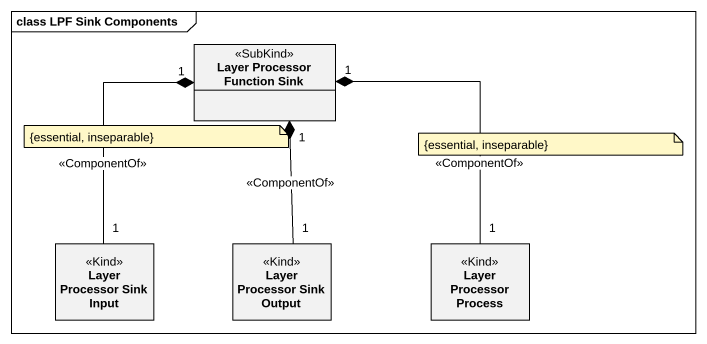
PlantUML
@startuml
mainframe class LPF Sink Components
hide circle
hide empty members
class "Layer Processor Function Sink" as Layer_Processor_Function <<SubKind>>
class "Layer Processor Sink Input" as Layer_Processor_Sink_Input <<Kind>>
class "Layer Processor Sink Output" as Layer_Processor_Sink_Output <<Kind>>
class "Layer Processor Process" as Layer_Processor_Process <<Kind>>
Layer_Processor_Function "1" *-- "1" Layer_Processor_Sink_Input : <<ComponentOf>>
Layer_Processor_Function "1" *-- "1" Layer_Processor_Sink_Output : <<ComponentOf>>
Layer_Processor_Function "1" *-- "1" Layer_Processor_Process : <<ComponentOf>>
note as N1
  {essential, inseparable}
end note
note as N2
  {essential, inseparable}
end note
@enduml
